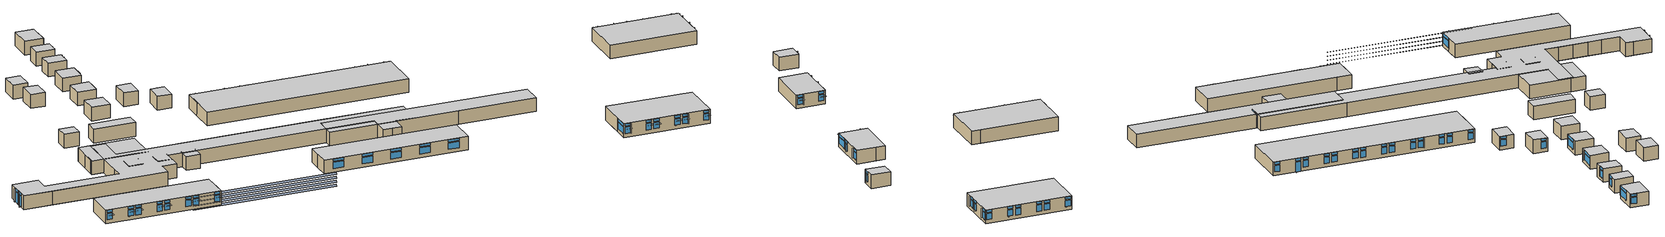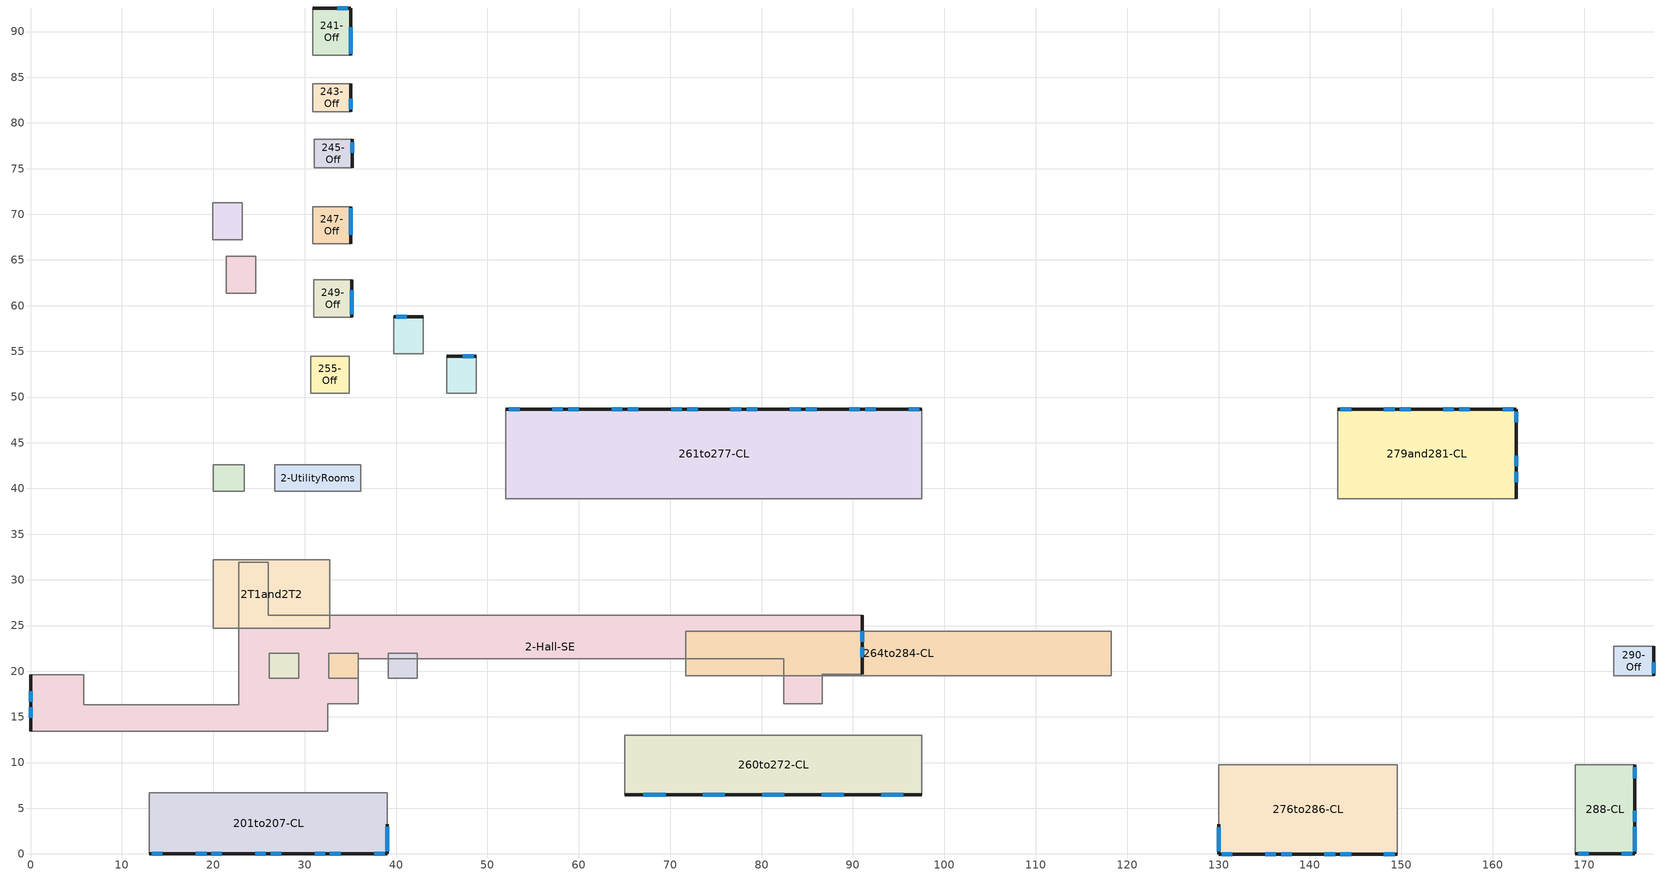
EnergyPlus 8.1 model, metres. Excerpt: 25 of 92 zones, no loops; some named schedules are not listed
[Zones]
260to272-CL
 floor adiabatic (Floor Cons): 97.54,13 97.54,6.5 65.02,6.5 65.02,13 z6.1
 wall outside (Curtain Wall Cons): 65.02,6.5 97.54,6.5 z6.1:9.22; 67.07,6.5 69.48,6.5 / 73.57,6.5 75.98,6.5 / 80.07,6.5 82.49,6.5 / 86.58,6.5 88.99,6.5 / 93.08,6.5 95.49,6.5 z8.38:8.61
 wall to 276to286-CL (Int Wall GA): 97.54,6.5 97.54,13 z6.1:9.22
 wall to 264to284-CL (Int Wall GA): 97.54,13 68.35,13 z6.1:9.22
 wall to 201to207-CL (Int Wall GA): 65.02,9.96 65.02,6.5 z6.1:9.22
 wall to 2-Hall-SE (Int Wall FA): 68.35,13 65.02,13 65.02,9.96 z6.1:9.22
 window (Low-E Tint 2637): 67.07,6.5 69.48,6.5 / 73.57,6.5 75.98,6.5 / 80.07,6.5 82.49,6.5 / 86.58,6.5 88.99,6.5 / 93.08,6.5 95.49,6.5 z8.61:9.14; 67.07,6.5 69.48,6.5 / 73.57,6.5 75.98,6.5 / 80.07,6.5 82.49,6.5 / 86.58,6.5 88.99,6.5 / 93.08,6.5 95.49,6.5 z6.96:8.38
 ceiling adiabatic (Ceiling Cons): 97.54,13 65.02,13 65.02,6.5 97.54,6.5 z9.22
264to284-CL
 floor adiabatic (Floor Cons): 71.68,24.38 118.29,24.38 118.29,19.51 71.68,19.51 z6.1
 wall to 2-Hall-SE (Int Wall FA): 118.29,24.38 71.68,24.38 71.68,19.51 z6.1:9.22
 wall to 276to286-CL (Int Wall GA): 100.86,19.51 118.29,19.51 z6.1:9.22
 wall adiabatic (Int Wall FA): 118.29,19.51 118.29,24.38 z6.1:9.22
 ceiling adiabatic (Ceiling Cons): 118.29,24.38 71.68,24.38 71.68,19.51 118.29,19.51 z9.22
201to207-CL
 floor adiabatic (Floor Cons): 39.01,0 13,0 13,6.71 39.01,6.71 z6.1
 wall outside (Tilt-Up Cons): 13,0 39.01,0 z6.1:9.22
 wall outside (Curtain Wall Cons): 39.01,0 39.01,3.25 z6.1:9.22
 wall to 209-CL (Int Wall GA): 13,6.71 13,0 z6.1:9.22
 wall to 2-Hall-SE (Int Wall FA): 39.01,6.71 13,6.71 z6.1:9.22
 window (Low-E Tint 2637): 13.26,0 14.43,0 / 18.08,0 19.25,0 / 19.76,0 20.93,0 / 24.59,0 25.76,0 / 26.26,0 27.43,0 / 31.09,0 32.26,0 / 32.77,0 33.93,0 / 37.59,0 38.76,0 / 39.01,0.29 39.01,2.96 z8.61:9.14; 13.26,0 14.43,0 / 18.08,0 19.25,0 / 19.76,0 20.93,0 / 24.59,0 25.76,0 / 26.26,0 27.43,0 / 31.09,0 32.26,0 / 32.77,0 33.93,0 / 37.59,0 38.76,0 / 39.01,0.29 39.01,2.96 z6.96:8.38
 ceiling adiabatic (Ceiling Cons): 13,0 39.01,0 39.01,6.71 13,6.71 z9.22
276to286-CL
 floor adiabatic (Floor Cons): 149.56,9.75 149.56,-0.01 130.05,-0.01 130.05,9.75 z6.1
 wall outside (Curtain Wall Cons): 130.05,3.25 130.05,-0.01 z6.1:9.22
 wall outside (Tilt-Up Cons): 130.05,-0.01 149.56,-0.01 z6.1:9.22
 wall to 288-CL (Int Wall GA): 149.56,-0.01 149.56,9.75 z6.1:9.22
 wall to 2-Hall-SE (Int Wall FA): 149.56,9.75 147.47,9.75 z6.1:9.22
 window (Low-E Tint 2637): 130.05,2.95 130.05,0.28 / 130.34,-0.01 131.51,-0.01 / 135.09,-0.01 136.26,-0.01 / 136.84,-0.01 138.01,-0.01 / 141.59,-0.01 142.76,-0.01 / 143.34,-0.01 144.51,-0.01 / 148.09,-0.01 149.26,-0.01 z8.61:9.14; 130.05,2.95 130.05,0.28 / 130.34,-0.01 131.51,-0.01 / 135.09,-0.01 136.26,-0.01 / 136.84,-0.01 138.01,-0.01 / 141.59,-0.01 142.76,-0.01 / 143.34,-0.01 144.51,-0.01 / 148.09,-0.01 149.26,-0.01 z6.96:8.38
 ceiling adiabatic (Ceiling Cons): 149.56,-0.01 149.56,9.75 130.05,9.75 130.05,-0.01 z9.22
288-CL
 floor adiabatic (Floor Cons): 175.56,9.75 175.56,0 169.06,0 169.06,9.75 z6.1
 wall outside (Tilt-Up Cons): 169.06,0 175.56,0 175.56,9.75 z6.1:9.22
 wall to 2-Hall-SE (Int Wall FA): 171.15,9.75 169.06,9.75 z6.1:9.22
 wall to 290-Off (Int Wall GA): 175.56,9.75 171.15,9.75 z6.1:9.22
 window (Low-E Tint 2637): 169.35,0 170.52,0 / 174.1,0 175.27,0 / 175.56,0.29 175.56,2.96 / 175.56,3.54 175.56,4.71 / 175.56,8.29 175.56,9.46 z8.61:9.14; 169.35,0 170.52,0 / 174.1,0 175.27,0 / 175.56,0.29 175.56,2.96 / 175.56,3.54 175.56,4.71 / 175.56,8.29 175.56,9.46 z6.96:8.38
 ceiling adiabatic (Ceiling Cons): 175.56,0 175.56,9.75 169.06,9.75 169.06,0 z9.22
290-Off
 floor adiabatic (Floor Cons): 177.65,22.71 177.65,19.51 173.23,19.51 173.23,22.71 z6.1
 wall outside (Tilt-Up Cons): 177.65,19.51 177.65,22.71 z6.1:9.22
 wall to 2-Hall-SE (Int Wall FA): 177.65,22.71 173.23,22.71 173.23,19.51 z6.1:9.22
 window (Low-E Tint 2637): 177.65,19.8 177.65,20.97 z8.61:9.14; 177.65,19.8 177.65,20.97 z6.96:8.38
 ceiling adiabatic (Floor Cons): 177.65,19.51 177.65,22.71 173.23,22.71 173.23,19.51 z9.22
2-Hall-SE
 floor adiabatic (Floor Cons): 5.84,16.31 22.76,16.31 22.76,31.9 26.01,31.9 26.01,26.14 91.03,26.14 91.03,19.66 86.61,19.66 86.61,16.46 82.45,16.46 82.45,21.34 35.84,21.34 35.84,16.46 32.51,16.46 32.51,13.41 0,13.41 0,19.63 5.84,19.63 z6.1
 wall outside (Tilt-Up Cons): 0,19.63 0,13.41 / 91.03,19.66 91.03,26.14 z6.1:9.22
 wall to 279and281-CL (Int Wall FA): 91.03,26.14 71.53,26.14 z6.1:9.22
 wall to 2-Hall-NW (Int Wall FA): 22.76,31.9 22.76,29.46 / 5.84,19.63 4.17,19.63 z6.1:9.22
 wall to 204-Off (Int Wall FA): 16.31,16.31 13.06,16.31 z6.1:9.22
 wall to 259-Off (Int Wall FA): 26.01,31.9 22.76,31.9 z6.1:9.22
 wall to 261to277-CL (Int Wall FA): 71.53,26.14 26.01,26.14 26.01,31.9 z6.1:9.22
 wall to 208-Off (Int Wall FA): 10.01,16.31 5.84,16.31 5.84,19.63 z6.1:9.22
 wall to 213-Off (Int Wall FA): 4.17,19.63 0,19.63 z6.1:9.22
 wall to 2-UtilityRooms (Int Wall FA): 22.76,29.46 22.76,26.54 z6.1:9.22
 wall to 206-Off (Int Wall FA): 13.06,16.31 10.01,16.31 z6.1:9.22
 wall to 202-Off (Int Wall FA): 19.56,16.31 16.31,16.31 z6.1:9.22
 wall to 200-Off (Int Wall FA): 22.76,19.05 22.76,16.31 19.56,16.31 z6.1:9.22
 wall to 209-CL (Int Wall FA): 0,13.41 6.5,13.41 z6.1:9.22
 wall to 2T1and2T2 (Int Wall FA): 22.76,26.54 22.76,19.05 z6.1:9.22
 window (Ext Firelight Insulated 1inch): 91.03,21.5 91.03,22.64 / 91.03,23.23 91.03,24.37 / 0,16.05 0,14.91 / 0,17.78 0,16.64 z8.61:9.14; 91.03,21.5 91.03,22.64 / 91.03,23.23 91.03,24.37 / 0,17.78 0,16.64 / 0,16.05 0,14.91 z6.12:8.38
 ceiling adiabatic (Ceiling Cons): 26.01,31.9 22.76,31.9 22.76,16.31 5.84,16.31 5.84,19.63 0,19.63 0,13.41 32.51,13.41 32.51,16.46 35.84,16.46 35.84,21.34 82.45,21.34 82.45,16.46 86.61,16.46 86.61,19.66 91.03,19.66 91.03,26.14 26.01,26.14 z9.22
261to277-CL
 floor adiabatic (Floor Cons): 52.02,48.69 97.54,48.69 97.54,38.86 52.02,38.86 z6.1
 wall outside (Tilt-Up Cons): 97.54,48.69 52.02,48.69 z6.1:9.22
 wall to 259-Off (Int Wall GA): 52.02,48.69 52.02,44.63 z6.1:9.22
 wall to 279and281-CL (Int Wall GA): 97.54,38.86 97.54,48.69 z6.1:9.22
 window (Ext Firelight Insulated 1inch): 97.24,48.69 96.08,48.69 / 92.49,48.69 91.35,48.69 / 90.74,48.69 89.57,48.69 z8.61:9.14; 97.24,48.69 96.08,48.69 / 90.74,48.69 89.57,48.69 z6.96:8.38; 92.49,48.69 91.35,48.69 z6.12:8.38
 window (Low-E Tint 2637): 86.02,48.69 84.85,48.69 / 84.26,48.69 83.1,48.69 / 79.51,48.69 78.35,48.69 / 77.76,48.69 76.59,48.69 / 73.01,48.69 71.84,48.69 / 66.51,48.69 65.34,48.69 / 64.76,48.69 63.59,48.69 / 60.01,48.69 58.84,48.69 / 58.25,48.69 57.09,48.69 / 53.51,48.69 52.34,48.69 / 71.26,48.69 70.09,48.69 z8.61:9.14; 86.02,48.69 84.85,48.69 / 84.26,48.69 83.1,48.69 / 79.51,48.69 78.35,48.69 / 77.76,48.69 76.59,48.69 / 73.01,48.69 71.84,48.69 / 66.51,48.69 65.34,48.69 / 64.76,48.69 63.59,48.69 / 60.01,48.69 58.84,48.69 / 58.25,48.69 57.09,48.69 / 53.51,48.69 52.34,48.69 / 71.26,48.69 70.09,48.69 z6.96:8.38
 ceiling adiabatic (Ceiling Cons): 52.02,48.69 52.02,38.86 97.54,38.86 97.54,48.69 z9.22
279and281-CL
 floor adiabatic (Floor Cons): 143.05,48.69 162.56,48.69 162.56,38.86 143.05,38.86 z6.1
 wall outside (Tilt-Up Cons): 162.56,38.86 162.56,48.69 143.05,48.69 z6.1:9.22
 window (Low-E Tint 2637): 162.56,47.23 162.56,48.4 / 149.26,48.69 148.09,48.69 / 151.02,48.69 149.85,48.69 / 155.77,48.69 154.6,48.69 / 157.52,48.69 156.35,48.69 / 162.27,48.69 161.1,48.69 z8.61:9.14; 162.56,47.23 162.56,48.4 / 149.26,48.69 148.09,48.69 / 151.02,48.69 149.85,48.69 / 155.77,48.69 154.6,48.69 / 157.52,48.69 156.35,48.69 / 162.27,48.69 161.1,48.69 z6.96:8.38
 window (Ext Firelight Insulated 1inch): 162.56,42.41 162.56,43.57 / 162.56,40.65 162.56,41.82 / 144.51,48.69 143.34,48.69 z8.61:9.14; 162.56,42.41 162.56,43.57 / 162.56,40.65 162.56,41.82 / 144.51,48.69 143.34,48.69 z6.96:8.38
 ceiling adiabatic (Ceiling Cons): 162.56,48.69 143.05,48.69 143.05,38.86 162.56,38.86 z9.22
259-Off
 floor adiabatic (Floor Cons): 48.77,54.46 48.77,50.39 45.52,50.39 45.52,54.46 z6.1
 wall outside (Tilt-Up Cons): 48.77,54.46 45.52,54.46 z6.1:9.22
 wall to 257-Off (Int Wall GA): 45.52,54.46 45.52,50.39 z6.1:9.22
 window (Low-E Tint 2637): 48.48,54.46 47.31,54.46 z8.61:9.14; 48.48,54.46 47.31,54.46 z6.96:8.38
 ceiling adiabatic (Ceiling Cons): 48.77,50.39 48.77,54.46 45.52,54.46 45.52,50.39 z9.22
204-Off
 floor adiabatic (Floor Cons): 26.11,21.95 29.36,21.95 29.36,19.2 26.11,19.2 z6.1
 wall adiabatic (Int Wall GA): 29.36,21.95 26.11,21.95 z6.1:9.22
 wall to 206-Off (Int Wall FA): 26.11,21.95 26.11,19.2 z6.1:9.22
 wall to 202-Off (Int Wall FA): 29.36,19.2 29.36,21.95 z6.1:9.22
 ceiling adiabatic (Ceiling Cons): 29.36,21.95 26.11,21.95 26.11,19.2 29.36,19.2 z9.22
202-Off
 floor adiabatic (Floor Cons): 32.61,21.95 35.86,21.95 35.86,19.2 32.61,19.2 z6.1
 wall adiabatic (Int Wall GA): 35.86,21.95 32.61,21.95 z6.1:9.22
 wall to 200-Off (Int Wall FA): 35.86,19.2 35.86,21.95 z6.1:9.22
 ceiling adiabatic (Ceiling Cons): 35.86,21.95 32.61,21.95 32.61,19.2 35.86,19.2 z9.22
200-Off
 floor adiabatic (Floor Cons): 39.12,21.95 42.32,21.95 42.32,19.2 39.12,19.2 z6.1
 wall adiabatic (Int Wall GA): 42.32,21.95 39.12,21.95 z6.1:9.22
 ceiling adiabatic (Ceiling Cons): 42.32,21.95 39.12,21.95 39.12,19.2 42.32,19.2 z9.22
2T1and2T2
 floor adiabatic (Floor Cons): 32.77,24.69 20.02,24.69 20.02,32.18 32.77,32.18 z6.1
 wall to 220-Copy (Int Wall GA): 23.37,32.18 20.02,32.18 z6.1:9.22
 wall to 216-Off (Int Wall GA): 20.02,31.85 20.02,28.6 z6.1:9.22
 wall to 206-Off (Int Wall GA): 20.02,24.69 23.06,24.69 z6.1:9.22
 wall to 2T1and2T2 (Int Wall GA): 20.02,25.27 20.02,24.69 / 20.02,32.18 20.02,31.85 z6.1:9.22
 wall to 214-Off (Int Wall GA): 20.02,28.6 20.02,25.27 z6.1:9.22
 wall to 2-UtilityRooms (Int Wall GA): 32.77,32.18 23.37,32.18 z6.1:9.22
 ceiling adiabatic (Ceiling Cons): 20.02,24.69 32.77,24.69 32.77,32.18 20.02,32.18 z9.22
220-Copy
 floor adiabatic (Floor Cons): 20.02,42.6 23.37,42.6 23.37,39.67 20.02,39.67 z6.1
 wall to 2-Hall-NW (Int Wall FA): 23.37,42.6 20.02,42.6 z6.1:9.22
 wall to 218-Off (Int Wall GA): 20.02,42.6 20.02,39.67 z6.1:9.22
 wall to 2-UtilityRooms (Int Wall GA): 23.37,39.67 23.37,42.6 z6.1:9.22
 ceiling adiabatic (Ceiling Cons): 23.37,42.6 20.02,42.6 20.02,39.67 23.37,39.67 z9.22
2-UtilityRooms
 floor adiabatic (Floor Cons): 26.72,42.6 36.12,42.6 36.12,39.67 26.72,39.67 z6.1
 wall to 2-Hall-NW (Int Wall FA): 36.12,42.6 26.72,42.6 z6.1:9.22
 ceiling adiabatic (Ceiling Cons): 36.12,42.6 26.72,42.6 26.72,39.67 36.12,39.67 z9.22
250-Off
 floor adiabatic (Floor Cons): 21.4,65.41 24.65,65.41 24.65,61.35 21.4,61.35 z6.1
 wall to 254-Off (Int Wall FA): 21.4,61.35 24.65,61.35 z6.1:9.22
 wall to 2-Hall-NW (Int Wall FA): 24.65,61.35 24.65,65.41 z6.1:9.22
 wall to 248-ConfSupport (Int Wall FA): 24.65,65.41 21.4,65.41 z6.1:9.22
 wall to 226-Off (Int Wall FA): 21.4,65.41 21.4,61.35 z6.1:9.22
 ceiling adiabatic (Ceiling Cons): 24.65,65.41 21.4,65.41 21.4,61.35 24.65,61.35 z9.22
248-ConfSupport
 floor adiabatic (Floor Cons): 19.93,71.28 23.18,71.28 23.18,67.21 19.93,67.21 z6.1
 wall to 2-Hall-NW (Int Wall FA): 23.18,67.21 23.18,71.28 z6.1:9.22
 wall to 230-Mail (Int Wall FA): 19.93,71.28 19.93,67.21 z6.1:9.22
 wall to 242-ConfRoom (Int Wall FA): 23.18,71.28 19.93,71.28 z6.1:9.22
 ceiling adiabatic (Ceiling Cons): 23.18,71.28 19.93,71.28 19.93,67.21 23.18,67.21 z9.22
255-Off
 floor adiabatic (Floor Cons): 30.68,54.46 34.85,54.46 34.85,50.39 30.68,50.39 z6.1
 wall to 2-Hall-NW (Int Wall FA): 30.68,54.46 30.68,50.39 34.85,50.39 z6.1:9.22
 wall to 257-Off (Int Wall FA): 34.85,50.39 34.85,54.46 z6.1:9.22
 wall to 249-Off (Int Wall FA): 34.85,54.46 30.68,54.46 z6.1:9.22
 ceiling adiabatic (Ceiling Cons): 34.85,54.46 30.68,54.46 30.68,50.39 34.85,50.39 z9.22
257-Off
 floor adiabatic (Floor Cons): 42.97,58.8 42.97,54.73 39.72,54.73 39.72,58.8 z6.1
 wall outside (Tilt-Up Cons): 42.97,58.8 39.72,58.8 z6.1:9.22
 wall to 2-Hall-NW (Int Wall FA): 39.72,54.73 42.97,54.73 z6.1:9.22
 window (Low-E Tint 2637): 41.18,58.8 40.01,58.8 z8.61:9.14; 41.18,58.8 40.01,58.8 z6.96:8.38
 ceiling adiabatic (Ceiling Cons): 42.97,54.73 42.97,58.8 39.72,58.8 39.72,54.73 z9.22
249-Off
 floor adiabatic (Floor Cons): 30.98,62.81 35.14,62.81 35.14,58.75 30.98,58.75 z6.1
 wall outside (Curtain Wall Cons): 35.14,58.75 35.14,62.81 z6.1:9.22
 wall to 247-Off (Int Wall FA): 35.14,62.81 30.98,62.81 z6.1:9.22
 wall to 2-Hall-NW (Int Wall FA): 30.98,62.81 30.98,58.75 z6.1:9.22
 window (Low-E Tint 2637): 35.14,59.04 35.14,61.71 z8.61:9.14; 35.14,59.04 35.14,61.71 z6.96:8.38
 ceiling adiabatic (Ceiling Cons): 35.14,62.81 30.98,62.81 30.98,58.75 35.14,58.75 z9.22
247-Off
 floor adiabatic (Floor Cons): 30.88,70.83 35.05,70.83 35.05,66.76 30.88,66.76 z6.1
 wall outside (Curtain Wall Cons): 35.05,66.76 35.05,70.83 z6.1:9.22
 wall to 2-Hall-NW (Int Wall FA): 30.88,70.83 30.88,66.76 z6.1:9.22
 wall to 245-Off (Int Wall FA): 35.05,70.83 30.88,70.83 z6.1:9.22
 window (Low-E Tint 2637): 35.05,67.75 35.05,70.67 z8.61:9.14; 35.05,67.75 35.05,70.67 z6.96:8.38
 ceiling adiabatic (Ceiling Cons): 35.05,70.83 30.88,70.83 30.88,66.76 35.05,66.76 z9.22
245-Off
 floor adiabatic (Floor Cons): 31.04,78.19 35.2,78.19 35.2,75.09 31.04,75.09 z6.1
 wall outside (Curtain Wall Cons): 35.2,75.09 35.2,78.19 z6.1:9.22
 wall to 243-Off (Int Wall FA): 35.2,78.19 31.04,78.19 z6.1:9.22
 wall to 2-Hall-NW (Int Wall FA): 31.04,78.19 31.04,75.09 z6.1:9.22
 window (Low-E Tint 2637): 35.2,76.73 35.2,77.9 z8.61:9.14; 35.2,76.73 35.2,77.9 z6.96:8.38
 ceiling adiabatic (Ceiling Cons): 35.2,78.19 31.04,78.19 31.04,75.09 35.2,75.09 z9.22
243-Off
 floor adiabatic (Floor Cons): 30.89,84.29 35.06,84.29 35.06,81.2 30.89,81.2 z6.1
 wall outside (Curtain Wall Cons): 35.06,81.2 35.06,84.29 z6.1:9.22
 wall to 241-Off (Int Wall FA): 35.06,84.29 30.89,84.29 z6.1:9.22
 wall to 2-Hall-NW (Int Wall FA): 30.89,84.29 30.89,81.2 z6.1:9.22
 window (Low-E Tint 2637): 35.06,81.49 35.06,82.66 z8.61:9.14; 35.06,81.49 35.06,82.66 z6.96:8.38
 ceiling adiabatic (Ceiling Cons): 35.06,84.29 30.89,84.29 30.89,81.2 35.06,81.2 z9.22
241-Off
 floor adiabatic (Floor Cons): 30.86,92.58 35.03,92.58 35.03,87.39 30.86,87.39 z6.1
 wall outside (Curtain Wall Cons): 35.03,87.39 35.03,92.58 30.86,92.58 z6.1:9.22
 wall to 239-Off-Rec (Int Wall FA): 30.86,92.58 30.86,87.39 z6.1:9.22
 window (Low-E Tint 2637): 34.74,92.58 33.57,92.58 / 35.03,87.55 35.03,90.47 z8.61:9.14; 34.74,92.58 33.57,92.58 / 35.03,87.55 35.03,90.47 z6.96:8.38
 ceiling adiabatic (Ceiling Cons): 35.03,92.58 30.86,92.58 30.86,87.39 35.03,87.39 z9.22
shading: 92.49,48.69 92.49,49.07 / 0,14.91 -0.38,14.91 / -0.38,17.78 0,17.78 / 91.41,21.5 91.03,21.5 / 91.03,24.37 91.41,24.37 / 91.35,48.84 91.35,48.69 / -0.15,16.05 0,16.05 / -0.15,16.64 0,16.64 / 91.19,22.64 91.03,22.64 / 91.03,23.23 91.19,23.23 z6.12:9.14; 175.56,4.71 175.95,4.71 / 175.95,8.29 175.56,8.29 / 144.51,48.69 144.51,49.07 / 148.09,49.07 148.09,48.69 / 151.02,48.69 151.02,49.07 / 154.6,49.07 154.6,48.69 / 157.52,48.69 157.52,49.07 / 161.1,49.07 161.1,48.69 / 96.08,49.07 96.08,48.69 / 89.57,49.07 89.57,48.69 / 63.59,49.07 63.59,48.69 / 60.01,48.69 60.01,49.07 / 57.09,49.07 57.09,48.69 / 53.51,48.69 53.51,49.07 / 47.31,54.84 47.31,54.46 / 178.03,20.97 177.65,20.97 / 162.94,47.23 162.56,47.23 / 162.56,43.57 162.94,43.57 / 162.94,40.65 162.56,40.65 / 71.26,48.69 71.26,48.84 / 70.09,48.69 70.09,48.84 / 177.65,19.8 177.8,19.8 / 162.56,48.4 162.71,48.4 / 162.56,42.41 162.71,42.41 / 162.56,41.82 162.71,41.82 / 39.01,0.29 39.17,0.29 / 35.05,70.67 35.2,70.67 / 35.2,67.75 35.05,67.75 / 35.14,59.04 35.3,59.04 / 35.3,61.71 35.14,61.71 / 143.34,48.84 143.34,48.69 / 149.26,48.69 149.26,48.84 / 149.85,48.84 149.85,48.69 / 156.35,48.84 156.35,48.69 / 155.77,48.69 155.77,48.84 / 162.27,48.69 162.27,48.84 / 97.24,48.69 97.24,48.84 / 90.74,48.69 90.74,48.84 / 84.85,48.84 84.85,48.69 / 84.26,48.69 84.26,48.84 / 83.1,48.84 83.1,48.69 / 79.51,48.69 79.51,48.84 / 78.35,48.84 78.35,48.69 / 77.76,48.69 77.76,48.84 / 76.59,48.84 76.59,48.69 / 73.01,48.69 73.01,48.84 / 71.84,48.84 71.84,48.69 / 66.51,48.69 66.51,48.84 / 65.34,48.84 65.34,48.69 / 64.76,48.69 64.76,48.84 / 58.84,48.84 58.84,48.69 / 58.25,48.69 58.25,48.84 / 52.34,48.84 52.34,48.69 / 48.48,54.46 48.48,54.61 / 34.74,92.58 34.74,92.73 / 33.57,92.73 33.57,92.58 / 41.18,58.8 41.18,58.95 / 40.01,58.95 40.01,58.8 / 86.02,48.69 86.02,48.84 / 67.07,6.5 67.07,6.35 / 69.48,6.35 69.48,6.5 / 73.57,6.5 73.57,6.35 / 75.98,6.35 75.98,6.5 / 80.07,6.5 80.07,6.35 / 82.49,6.35 82.49,6.5 / 86.58,6.5 86.58,6.35 / 88.99,6.35 88.99,6.5 / 95.49,6.35 95.49,6.5 / 93.08,6.5 93.08,6.35 / 35.18,87.55 35.03,87.55 / 35.03,90.47 35.18,90.47 / 35.21,81.49 35.06,81.49 / 35.06,82.66 35.21,82.66 / 35.36,76.73 35.2,76.73 / 35.2,77.9 35.36,77.9 / 129.9,0.28 130.05,0.28 / 175.72,0.29 175.56,0.29 / 175.56,2.96 175.72,2.96 / 175.56,3.54 175.72,3.54 / 175.56,9.46 175.72,9.46 z6.96:9.14; 18.08,0 18.08,-0.38 / 14.43,-0.38 14.43,0 / 20.93,-0.38 20.93,0 / 24.59,-0.38 24.59,0 / 27.43,-0.38 27.43,0 / 31.09,-0.38 31.09,0 / 33.93,0 33.93,-0.38 / 37.59,-0.38 37.59,0 / 131.51,-0.01 131.51,-0.39 / 135.09,-0.39 135.09,-0.01 / 138.01,-0.39 138.01,-0.01 / 141.59,-0.39 141.59,-0.01 / 144.51,-0.01 144.51,-0.39 / 148.09,-0.39 148.09,-0.01 / 170.52,-0.38 170.52,0 / 174.1,-0.38 174.1,0 z6.96:8.38; 18.08,0 18.08,-0.38 / 14.43,-0.38 14.43,0 / 20.93,-0.38 20.93,0 / 24.59,-0.38 24.59,0 / 27.43,-0.38 27.43,0 / 31.09,-0.38 31.09,0 / 33.93,0 33.93,-0.38 / 37.59,-0.38 37.59,0 / 131.51,-0.01 131.51,-0.39 / 135.09,-0.39 135.09,-0.01 / 138.01,-0.39 138.01,-0.01 / 141.59,-0.39 141.59,-0.01 / 144.51,-0.01 144.51,-0.39 / 148.09,-0.39 148.09,-0.01 / 170.52,-0.38 170.52,0 / 174.1,-0.38 174.1,0 z8.38:9.14; 32.51,0,9.07 32.51,-0.41,8.84 65.02,-0.41,8.84 65.02,0,9.07; 32.51,0,7.24 32.51,-0.41,7.01 65.02,-0.41,7.01 65.02,0,7.24; 32.51,0,6.32 32.51,-0.41,6.1 65.02,-0.41,6.1 65.02,0,6.32; 32.51,0,8.15 32.51,-0.41,7.92 65.02,-0.41,7.92 65.02,0,8.15; 136.26,-0.01 135.09,-0.01 135.09,-1.12 136.26,-1.12 z8.38; 144.51,-0.01 143.34,-0.01 143.34,-1.12 144.51,-1.12 z8.38; 149.26,-0.01 148.09,-0.01 148.09,-1.12 149.26,-1.12 z8.38; 27.43,0 26.26,0 26.26,-1.12 27.43,-1.12 z8.38; 32.26,0 31.09,0 31.09,-1.12 32.26,-1.12 z8.38; 38.76,0 37.59,0 37.59,-1.12 38.76,-1.12 z8.38; 19.25,-1.12 19.25,0 18.08,0 18.08,-1.12 z8.38; 14.43,-1.12 14.43,0 13.26,0 13.26,-1.12 z8.38; 20.93,0 19.76,0 19.76,-1.12 20.93,-1.12 z8.38; 25.76,0 24.59,0 24.59,-1.12 25.76,-1.12 z8.38; 33.93,0 32.77,0 32.77,-1.12 33.93,-1.12 z8.38; 131.51,-0.01 130.34,-0.01 130.34,-1.12 131.51,-1.12 z8.38; 138.01,-0.01 136.84,-0.01 136.84,-1.12 138.01,-1.12 z8.38; 142.76,-0.01 141.59,-0.01 141.59,-1.12 142.76,-1.12 z8.38; 170.52,0 169.35,0 169.35,-1.12 170.52,-1.12 z8.38; 175.27,0 174.1,0 174.1,-1.12 175.27,-1.12 z8.38; 35.18,90.47 35.18,87.55 35.03,87.55 35.03,90.47 z9.14; 35.2,67.75 35.05,67.75 35.05,70.67 35.2,70.67 z9.14; 129.9,0.28 130.05,0.28 130.05,2.95 129.9,2.95 z9.14; 175.72,2.96 175.72,0.29 175.56,0.29 175.56,2.96 z9.14; 39.17,2.96 39.01,2.96 39.01,0.29 39.17,0.29 z9.14; 35.14,61.71 35.14,59.04 35.3,59.04 35.3,61.71 z9.14; 82.49,6.5 80.07,6.5 80.07,6.35 82.49,6.35 z9.14; 86.58,6.5 86.58,6.35 88.99,6.35 88.99,6.5 z9.14; 69.48,6.5 67.07,6.5 67.07,6.35 69.48,6.35 z9.14; 73.57,6.5 73.57,6.35 75.98,6.35 75.98,6.5 z9.14; 95.49,6.5 93.08,6.5 93.08,6.35 95.49,6.35 z9.14
[Building]
Classroom and Office Building: North Axis {deg}=315; Terrain=Country; Loads Convergence Tolerance Value=0.04; Temperature Convergence Tolerance Value {deltaC}=0.4; Solar Distribution=FullExterior; Maximum Number of Warmup Days=25; Minimum Number of Warmup Days=6
[Site:Location]
Climate Zone 12 CA USA WYEC2-C-00012 WMO#=724830: Latitude {deg}=37.3; Longitude {deg}=120.57; Time Zone {hr}=-8; Elevation {m}=61
[Site:GroundTemperature:BuildingSurface]
20.11, 20.13, 20.14, 20.18, 20.2, 20.22, 20.23, 20.26, 20.27, 20.24, 20.26, 20.25
[SizingPeriod:DesignDay] Day of Month=21; Dry-Bulb Temperature Range Modifier Type=DefaultMultipliers; Humidity Condition Type=Wetbulb; Barometric Pressure {Pa}=101265; Rain Indicator=No; Snow Indicator=No; Daylight Saving Time Indicator=No; Solar Model Indicator=ASHRAEClearSky
Name | Month | Day Type | Maximum Dry-Bulb Temperature {C} | Daily Dry-Bulb Temperature Range {deltaC} | Wetbulb or DewPoint at Maximum Dry-Bulb {C} | Wind Speed {m/s} | Wind Direction {deg} | Sky Clearness
12_CA_USA Annual Heating 99.6% Design Conditions DB | 12 | WinterDesignDay | -.5 | 0 | -.5 | 1.1 | 320 | 0
12_CA_USA Annual Cooling 1% Design Conditions DB/MWB | 7 | SummerDesignDay | 36 | 18.1 | 20.4 | 3.5 | 200 | 1
[Material] Thermal Absorptance=0.9; Solar Absorptance=0.7; Visible Absorptance=0.7
Name | Roughness | Thickness {m} | Conductivity {W/m-K} | Density {kg/m3} | Specific Heat {J/kg-K}
Sound Attenuation Blanket | VeryRough | 0.089 | 0.03 | 24.8 | 1000
GypBd 5/8in GP02 | Smooth | 0.0159 | 0.16 | 800.92 | 838.46
AcousTile 1/2in (AC02) | MediumSmooth | 0.0127 | 0.0571 | 288.33 | 1341.54
Steel Siding HF-A3 | Smooth | 0.0015 | 89.98 | 7688.86 | 419.23
GypBd 1/2in GP01 | Smooth | 0.0127 | 0.32 | 800.92 | 838.46
Conc HW 12in HF-C11 | Smooth | 0.3048 | 3.46 | 2242.58 | 838.462
Conc HW 10in | Smooth | 0.253 | 1.73 | 2242.58 | 838.462
Std Wood 1inch | MediumSmooth | 0.01 | 0.12 | 540 | 1210
Paper | MediumSmooth | 0.04 | 0.05 | 700 | 1400
[Material:AirGap]
AL21: Thermal Resistance {m2-K/W}=0.157
[WindowMaterial:Gas]
AIR 13MM: Gas Type=Air; Thickness {m}=0.0127
[WindowMaterial:Glazing] Optical Data Type=SpectralAverage; Infrared Transmittance at Normal Incidence=0; Front Side Infrared Hemispherical Emissivity=0.84; Conductivity {W/m-K}=0.9
Name | Thickness {m} | Solar Transmittance at Normal Incidence | Front Side Solar Reflectance at Normal Incidence | Back Side Solar Reflectance at Normal Incidence | Visible Transmittance at Normal Incidence | Front Side Visible Reflectance at Normal Incidence | Back Side Visible Reflectance at Normal Incidence | Back Side Infrared Hemispherical Emissivity
CLEAR 6MM | 0.006 | 0.775 | 0.071 | 0.071 | 0.881 | 0.08 | 0.08 | 0.84
LoE TINT 6MM | 0.006 | 0.36 | 0.093 | 0.2 | 0.5 | 0.035 | 0.054 | 0.1
CLEAR 1inch | 0.025 | 0.775 | 0.071 | 0.071 | 0.881 | 0.08 | 0.08 | 0.84
[WindowMaterial:Blind]
BLIND WITH HIGH REFLECTIVITY SLATS: Slat Orientation=Horizontal; Slat Width {m}=0.051; Slat Separation {m}=0.0037; Slat Thickness {m}=0.001; Slat Angle {deg}=45; Slat Conductivity {W/m-K}=0.9; Slat Beam Solar Transmittance=0; Front Side Slat Beam Solar Reflectance=0.8; Back Side Slat Beam Solar Reflectance=0.8; Slat Diffuse Solar Transmittance=0; Front Side Slat Diffuse Solar Reflectance=0.8; Back Side Slat Diffuse Solar Reflectance=0.8; Slat Beam Visible Transmittance=0; Front Side Slat Beam Visible Reflectance=0.8; Back Side Slat Beam Visible Reflectance=0.8; Slat Diffuse Visible Transmittance=0; Front Side Slat Diffuse Visible Reflectance=0.8; Back Side Slat Diffuse Visible Reflectance=0.8; Slat Infrared Hemispherical Transmittance=0; Front Side Slat Infrared Hemispherical Emissivity=0.9; Back Side Slat Infrared Hemispherical Emissivity=0.9; Blind to Glass Distance {m}=0.05; Blind Top Opening Multiplier=0.5; Blind Bottom Opening Multiplier=0.5; Blind Left Side Opening Multiplier=0.5; Blind Right Side Opening Multiplier=0.5; Minimum Slat Angle {deg}=0; Maximum Slat Angle {deg}=180
[Construction]
Int Wall J: GypBd 5/8in GP02, AL21, GypBd 5/8in GP02
Int Wall FA: GypBd 5/8in GP02, Sound Attenuation Blanket, GypBd 5/8in GP02, GypBd 5/8in GP02
Int Wall GA: GypBd 5/8in GP02, GypBd 5/8in GP02, Sound Attenuation Blanket, GypBd 5/8in GP02, GypBd 5/8in GP02
Curtain Wall Cons: Steel Siding HF-A3, GypBd 1/2in GP01, Sound Attenuation Blanket, GypBd 1/2in GP01
Tilt-Up Cons: Conc HW 12in HF-C11, Sound Attenuation Blanket, GypBd 1/2in GP01
Ext Firelight Insulated 1inch: CLEAR 1inch
Ext Firelight Insulated 1inch with blind: CLEAR 1inch, BLIND WITH HIGH REFLECTIVITY SLATS
Floor Cons: Conc HW 10in
Ceiling Cons: AcousTile 1/2in (AC02)
Low-E Tint 2637: LoE TINT 6MM, AIR 13MM, CLEAR 6MM
Low-E Tint 2637 with blind: LoE TINT 6MM, AIR 13MM, CLEAR 6MM, BLIND WITH HIGH REFLECTIVITY SLATS
InteriorFurnishings-wood: Std Wood 1inch
InteriorFurnishings-paper: Paper
[WindowProperty:ShadingControl] Shading Type=InteriorBlind; Shading Control Type=AlwaysOff; Shading Control Is Scheduled=No; Glare Control Is Active=No; Type of Slat Angle Control for Blinds=BlockBeamSolar
Name | Construction with Shading
Window Blind Ext Firelight | Ext Firelight Insulated 1inch with blind
Window Blind | Low-E Tint 2637 with blind
[People] Number of People Calculation Method=People; Fraction Radiant=0.5; Sensible Heat Fraction=autocalculate; Enable ASHRAE 55 Comfort Warnings=No; Mean Radiant Temperature Calculation Type=ZoneAveraged
Name | Zone or ZoneList | Number of People Schedule | Number of People | Activity Level Schedule
200-Off-People | 200-Off | 200-Off-People-10min-Year | 2 | Activity-Off-CL-Conf-Year
201to207-CL-People | 201to207-CL | 201to207-CL-People-Year | 180 | Activity-Off-CL-Conf-Year
260to272-CL-People | 260to272-CL | 260to272-CL-People-Year | 180 | Activity-Off-CL-Conf-Year
261to277-CL-People | 261to277-CL | 261to277-CL-People-Year | 180 | Activity-Off-CL-Conf-Year
264to284-CL-People | 264to284-CL | 264to284-CL-People-Year | 180 | Activity-Off-CL-Conf-Year
276to286-CL-People | 276to286-CL | 276to286-CL-People-Year | 180 | Activity-Off-CL-Conf-Year
279and281-CL-People | 279and281-CL | 279and281-CL-People-Year | 180 | Activity-Off-CL-Conf-Year
288-CL-People | 288-CL | 288-CL-People-Year | 40 | Activity-Off-CL-Conf-Year
202-Off-People | 202-Off | 202-Off-People-10min-Year | 2 | Activity-Off-CL-Conf-Year
204-Off-People | 204-Off | 204-Off-People-10min-Year | 2 | Activity-Off-CL-Conf-Year
220-Copy-People | 220-Copy | 220-Copy-People-Year | 2 | Activity-Off-CL-Conf-Year
241-Off-People | 241-Off | 241-Off-People-10min-Year | 6 | Activity-Off-CL-Conf-Year
243-Off-People | 243-Off | 241-Off-People-10min-Year | 2 | Activity-Off-CL-Conf-Year
245-Off-People | 245-Off | 245-Off-People-10min-Year | 2 | Activity-Off-CL-Conf-Year
247-Off-People | 247-Off | 247-Off-People-10min-Year | 2 | Activity-Off-CL-Conf-Year
249-Off-People | 249-Off | 249-Off-People-10min-Year | 2 | Activity-Off-CL-Conf-Year
250-Off-People | 250-Off | 250-Off-People-10min-Year | 2 | Activity-Off-CL-Conf-Year
255-Off-People | 255-Off | 255-Off-People-10min-Year | 2 | Activity-Off-CL-Conf-Year
257-Off-People | 257-Off | 257-Off-People-10min-Year | 2 | Activity-Off-CL-Conf-Year
259-Off-People | 259-Off | 259-Off-People-10min-Year | 2 | Activity-Off-CL-Conf-Year
290-Off-People | 290-Off | 290-Off-People-10min-Year | 2 | Activity-Off-CL-Conf-Year
2-Hall-SE-People | 2-Hall-SE | 2-Hall-SE-People-Year | 200 | Activity-Hall-Year
2-UtilityRooms-People | 2-UtilityRooms | 2-UtilityRooms-People-Year | 1 | Activity-Off-CL-Conf-Year
248-ConfSupport-People | 248-ConfSupport | 248-ConfSupport-People-Year | 2 | Activity-Off-CL-Conf-Year
2T1and2T2-People | 2T1and2T2 | 2T1and2T2-People-Year | 4 | Activity-Off-CL-Conf-Year
[Lights] Design Level Calculation Method=LightingLevel; Return Air Fraction=0; Fraction Radiant=0.42; Fraction Visible=0.18; Fraction Replaceable=1; Return Air Fraction Calculated from Plenum Temperature=No
Name | Zone or ZoneList | Schedule | Lighting Level {W}
200-Off-Light | 200-Off | 200-Off-Light-10min-Year | 54
201to207-CL-Light | 201to207-CL | 201to207-CL-Light-Year | 2651
260to272-CL-Light | 260to272-CL | 260to272-CL-Light-Year | 2651
261to277-CL-Light | 261to277-CL | 261to277-CL-Light-Year | 2651
264to284-CL-Light | 264to284-CL | 264to284-CL-Light-Year | 2651
276to286-CL-Light | 276to286-CL | 276to286-CL-Light-Year | 2651
279and281-CL-Light | 279and281-CL | 279and281-CL-Light-Year | 2651
288-CL-Light | 288-CL | 288-CL-Light-Year | 924
202-Off-Light | 202-Off | 202-Off-Light-10min-Year | 54
204-Off-Light | 204-Off | 204-Off-Light-10min-Year | 54
220-Copy-Light | 220-Copy | 220-Copy-Light-Year | 47
241-Off-Light | 241-Off | 241-Off-Light-10min-Year | 310
243-Off-Light | 243-Off | 243-Off-Light-10min-Year | 108
245-Off-Light | 245-Off | 245-Off-Light-10min-Year | 108
247-Off-Light | 247-Off | 247-Off-Light-10min-Year | 108
249-Off-Light | 249-Off | 249-Off-Light-10min-Year | 108
250-Off-Light | 250-Off | 250-Off-Light-10min-Year | 108
255-Off-Light | 255-Off | 255-Off-Light-10min-Year | 108
257-Off-Light | 257-Off | 257-Off-Light-10min-Year | 108
259-Off-Light | 259-Off | 259-Off-Light-10min-Year | 108
290-Off-Light | 290-Off | 290-Off-Light-10min-Year | 108
2-Hall-SE-Light | 2-Hall-SE | 2-Hall-SE-Light-Year | 3015
2-UtilityRooms-Light | 2-UtilityRooms | 2-UtilityRooms-Light-Year | 97
248-ConfSupport-Light | 248-ConfSupport | 248-ConfSupport-Light-Year | 108
2T1and2T2-Light | 2T1and2T2 | 2T1and2T2-Light-Year | 701
[ElectricEquipment] Design Level Calculation Method=Watts/Area; Fraction Latent=0; Fraction Radiant=0.3; Fraction Lost=0
Name | Zone or ZoneList | Schedule | Watts per Zone Floor Area {W/m2}
200-Off-Equip | 200-Off | 200-Off-Equip-10min-Year | 35
201to207-CL-Equip | 201to207-CL | 201to207-CL-Equip-Year | 0
260to272-CL-Equip | 260to272-CL | 260to272-CL-Equip-Year | 0
261to277-CL-Equip | 261to277-CL | 261to277-CL-Equip-Year | 0
264to284-CL-Equip | 264to284-CL | 264to284-CL-Equip-Year | 0
276to286-CL-Equip | 276to286-CL | 276to286-CL-Equip-Year | 0
279and281-CL-Equip | 279and281-CL | 279and281-CL-Equip-Year | 0
288-CL-Equip | 288-CL | 288-CL-Equip-Year | 0
202-Off-Equip | 202-Off | 202-Off-Equip-10min-Year | 35
204-Off-Equip | 204-Off | 204-Off-Equip-10min-Year | 35
220-Copy-Equip | 220-Copy | 220-Copy-Equip-Year | 21.5
241-Off-Equip | 241-Off | 241-Off-Equip-10min-Year | 35
243-Off-Equip | 243-Off | 243-Off-Equip-10min-Year | 35
245-Off-Equip | 245-Off | 245-Off-Equip-10min-Year | 35
247-Off-Equip | 247-Off | 247-Off-Equip-10min-Year | 35
249-Off-Equip | 249-Off | 249-Off-Equip-10min-Year | 35
250-Off-Equip | 250-Off | 250-Off-Equip-10min-Year | 35
255-Off-Equip | 255-Off | 255-Off-Equip-10min-Year | 35
257-Off-Equip | 257-Off | 257-Off-Equip-10min-Year | 35
259-Off-Equip | 259-Off | 259-Off-Equip-10min-Year | 35
290-Off-Equip | 290-Off | 290-Off-Equip-10min-Year | 35
2-Hall-SE-Equip | 2-Hall-SE | 2-Hall-SE-Equip-Year | 0
2-UtilityRooms-Equip | 2-UtilityRooms | 2-UtilityRooms-Equip-Year | 40
248-ConfSupport-Equip | 248-ConfSupport | 248-ConfSupport-Equip-Year | 54
2T1and2T2-Equip | 2T1and2T2 | 2T1and2T2-Equip-Year | 0
[ZoneInfiltration:DesignFlowRate] Schedule=Infiltration-ACH-Year; Design Flow Rate Calculation Method=AirChanges/Hour; Air Changes per Hour {1/hr}=0.2; Constant Term Coefficient=1; Temperature Term Coefficient=0; Velocity Term Coefficient=0; Velocity Squared Term Coefficient=0
Name | Zone or ZoneList
2-Hall-SE-Infil | 2-Hall-SE
241-Off-Infil | 241-Off
243-Off-Infil | 243-Off
245-Off-Infil | 245-Off
247-Off-Infil | 247-Off
249-Off-Infil | 249-Off
257-Off-Infil | 257-Off
259-Off-Infil | 259-Off
201to207-CL-Infil | 201to207-CL
260to272-CL-Infil | 260to272-CL
261to277-CL-Infil | 261to277-CL
276to286-CL-Infil | 276to286-CL
279and281-CL-Infil | 279and281-CL
288-CL-Infil | 288-CL
290-Off-Infil | 290-Off
[InternalMass]
Name | Construction | Zone | Surface Area {m2}
200-Off-Furn | InteriorFurnishings-wood | 200-Off | 6
202-Off-Furn | InteriorFurnishings-wood | 202-Off | 6
204-Off-Furn | InteriorFurnishings-wood | 204-Off | 6
220-Copy-Furn | InteriorFurnishings-wood | 220-Copy | 7
241-Off-Furn | InteriorFurnishings-wood | 241-Off | 15
243-Off-Furn | InteriorFurnishings-wood | 243-Off | 9
245-Off-Furn | InteriorFurnishings-wood | 245-Off | 9
247-Off-Furn | InteriorFurnishings-wood | 247-Off | 9
248-ConfSupport-Furn | InteriorFurnishings-wood | 248-ConfSupport | 9
249-Off-Furn | InteriorFurnishings-wood | 249-Off | 12
250-Off-Furn | InteriorFurnishings-wood | 250-Off | 9
255-Off-Furn | InteriorFurnishings-wood | 255-Off | 12
257-Off-Furn | InteriorFurnishings-wood | 257-Off | 9
259-Off-Furn | InteriorFurnishings-wood | 259-Off | 9
201to207-CL-Furn | InteriorFurnishings-wood | 201to207-CL | 122
260to272-CL-Furn | InteriorFurnishings-wood | 260to272-CL | 148
261to277-CL-Furn | InteriorFurnishings-wood | 261to277-CL | 313
264to284-CL-Furn | InteriorFurnishings-wood | 264to284-CL | 159
276to286-CL-Furn | InteriorFurnishings-wood | 276to286-CL | 133
279and281-CL-Furn | InteriorFurnishings-wood | 279and281-CL | 134
288-CL-Furn | InteriorFurnishings-wood | 288-CL | 44
290-Off-Furn | InteriorFurnishings-wood | 290-Off | 10
2T1and2T2-Furn | InteriorFurnishings-wood | 2T1and2T2 | 67
200-Off-Paper | InteriorFurnishings-paper | 200-Off | 6
202-Off-Paper | InteriorFurnishings-paper | 202-Off | 6
204-Off-Paper | InteriorFurnishings-paper | 204-Off | 6
220-Copy-Paper | InteriorFurnishings-paper | 220-Copy | 7
241-Off-Paper | InteriorFurnishings-paper | 241-Off | 15
243-Off-Paper | InteriorFurnishings-paper | 243-Off | 9
245-Off-Paper | InteriorFurnishings-paper | 245-Off | 9
247-Off-Paper | InteriorFurnishings-paper | 247-Off | 9
248-ConfSupport-Paper | InteriorFurnishings-paper | 248-ConfSupport | 9
249-Off-Paper | InteriorFurnishings-paper | 249-Off | 12
250-Off-Paper | InteriorFurnishings-paper | 250-Off | 9
255-Off-Paper | InteriorFurnishings-paper | 255-Off | 12
257-Off-Paper | InteriorFurnishings-paper | 257-Off | 9
259-Off-Paper | InteriorFurnishings-paper | 259-Off | 9
201to207-CL-Paper | InteriorFurnishings-paper | 201to207-CL | 122
260to272-CL-Paper | InteriorFurnishings-paper | 260to272-CL | 148
261to277-CL-Paper | InteriorFurnishings-paper | 261to277-CL | 313
264to284-CL-Paper | InteriorFurnishings-paper | 264to284-CL | 159
276to286-CL-Paper | InteriorFurnishings-paper | 276to286-CL | 133
279and281-CL-Paper | InteriorFurnishings-paper | 279and281-CL | 134
288-CL-Paper | InteriorFurnishings-paper | 288-CL | 44
290-Off-Paper | InteriorFurnishings-paper | 290-Off | 10
2T1and2T2-Paper | InteriorFurnishings-paper | 2T1and2T2 | 67
201to207-CL-IntWalls | Int Wall GA | 201to207-CL | 125
260to272-CL-IntWalls | Int Wall GA | 260to272-CL | 160
261to277-CL-IntWalls | Int Wall GA | 261to277-CL | 300
264to284-CL-IntWalls | Int Wall GA | 264to284-CL | 275
276to286-CL-IntWalls | Int Wall GA | 276to286-CL | 120
279and281-CL-IntWalls | Int Wall GA | 279and281-CL | 60
2T1and2T2-IntWalls | Int Wall J | 2T1and2T2 | 100
[Exterior:Lights]
ExteriorLights: Schedule=ExteriorLight-Year; Design Level {W}=6489; Control Option=AstronomicalClock
[Zone] Type=1; Multiplier=1
201to207-CL; 260to272-CL; 264to284-CL; 276to286-CL; 288-CL; 290-Off; 2-Hall-SE; 261to277-CL; 279and281-CL; 259-Off; 204-Off; 202-Off; 200-Off; 2T1and2T2; 220-Copy; 2-UtilityRooms; 250-Off; 248-ConfSupport; 255-Off; 257-Off; 249-Off; 247-Off; 245-Off; 243-Off; 241-Off
[Schedule:Year]
200-Off-People-10min-Year: 200-Off-People-10min-Wk, 1, 1, 12, 31
200-Off-Light-10min-Year: 200-Off-Light-10min-Wk, 1, 1, 12, 31
202-Off-People-10min-Year: 202-Off-People-10min-Wk, 1, 1, 12, 31
202-Off-Light-10min-Year: 202-Off-Light-10min-Wk, 1, 1, 12, 31
204-Off-People-10min-Year: 204-Off-People-10min-Wk, 1, 1, 12, 31
204-Off-Light-10min-Year: 204-Off-Light-10min-Wk, 1, 1, 12, 31
241-Off-People-10min-Year: 241-Off-People-10min-Wk, 1, 1, 12, 31
241-Off-Light-10min-Year: 241-Off-Light-10min-Wk, 1, 1, 12, 31
243-Off-Light-10min-Year: 243-Off-Light-10min-Wk, 1, 1, 12, 31
245-Off-People-10min-Year: 245-Off-People-10min-Wk, 1, 1, 12, 31
245-Off-Light-10min-Year: 245-Off-Light-10min-Wk, 1, 1, 12, 31
247-Off-People-10min-Year: 247-Off-People-10min-Wk, 1, 1, 12, 31
247-Off-Light-10min-Year: 247-Off-Light-10min-Wk, 1, 1, 12, 31
249-Off-People-10min-Year: 249-Off-People-10min-Wk, 1, 1, 12, 31
249-Off-Light-10min-Year: 249-Off-Light-10min-Wk, 1, 1, 12, 31
250-Off-People-10min-Year: 250-Off-People-10min-Wk, 1, 1, 12, 31
250-Off-Light-10min-Year: 250-Off-Light-10min-Wk, 1, 1, 12, 31
255-Off-People-10min-Year: 255-Off-People-10min-Wk, 1, 1, 12, 31
255-Off-Light-10min-Year: 255-Off-Light-10min-Wk, 1, 1, 12, 31
257-Off-People-10min-Year: 257-Off-People-10min-Wk, 1, 1, 12, 31
257-Off-Light-10min-Year: 257-Off-Light-10min-Wk, 1, 1, 12, 31
259-Off-People-10min-Year: 259-Off-People-10min-Wk, 1, 1, 12, 31
259-Off-Light-10min-Year: 259-Off-Light-10min-Wk, 1, 1, 12, 31
290-Off-People-10min-Year: 290-Off-People-10min-Wk, 1, 1, 12, 31
290-Off-Light-10min-Year: 290-Off-Light-10min-Wk, 1, 1, 12, 31
201to207-CL-People-Year: 201to207-CL-People-Break-Wk, 1, 1, 1, 19, 201to207-CL-People-Wk, 1, 20, 5, 15, 201to207-CL-People-Break-Wk, 5, 16, 6, 14, 201to207-CL-People-Wk, 6, 15, 8, 10, 201to207-CL-People-Break-Wk, 8, 11, 8, 25, 201to207-CL-People-Wk, 8, 26, 12, 17, 201to207-CL-People-Break-Wk, 12, 18, 12, 31
201to207-CL-Light-Year: 201to207-CL-Light-Break-Wk, 1, 1, 1, 19, 201to207-CL-Light-Wk, 1, 20, 5, 15, 201to207-CL-Light-Break-Wk, 5, 16, 6, 14, 201to207-CL-Light-Wk, 6, 15, 8, 10, 201to207-CL-Light-Break-Wk, 8, 11, 8, 25, 201to207-CL-Light-Wk, 8, 26, 12, 17, 201to207-CL-Light-Break-Wk, 12, 18, 12, 31
260to272-CL-People-Year: 260to272-CL-People-Break-Wk, 1, 1, 1, 19, 260to272-CL-People-Wk, 1, 20, 5, 15, 260to272-CL-People-Break-Wk, 5, 16, 6, 14, 260to272-CL-People-Wk, 6, 15, 8, 10, 260to272-CL-People-Break-Wk, 8, 11, 8, 25, 260to272-CL-People-Wk, 8, 26, 12, 17, 260to272-CL-People-Break-Wk, 12, 18, 12, 31
260to272-CL-Light-Year: 260to272-CL-Light-Break-Wk, 1, 1, 1, 19, 260to272-CL-Light-Wk, 1, 20, 5, 15, 260to272-CL-Light-Break-Wk, 5, 16, 6, 14, 260to272-CL-Light-Wk, 6, 15, 8, 10, 260to272-CL-Light-Break-Wk, 8, 11, 8, 25, 260to272-CL-Light-Wk, 8, 26, 12, 17, 260to272-CL-Light-Break-Wk, 12, 18, 12, 31
261to277-CL-People-Year: 261to277-CL-People-Break-Wk, 1, 1, 1, 19, 261to277-CL-People-Wk, 1, 20, 5, 15, 261to277-CL-People-Break-Wk, 5, 16, 6, 14, 261to277-CL-People-Wk, 6, 15, 8, 10, 261to277-CL-People-Break-Wk, 8, 11, 8, 25, 261to277-CL-People-Wk, 8, 26, 12, 17, 261to277-CL-People-Break-Wk, 12, 18, 12, 31
261to277-CL-Light-Year: 261to277-CL-Light-Break-Wk, 1, 1, 1, 19, 261to277-CL-Light-Wk, 1, 20, 5, 15, 261to277-CL-Light-Break-Wk, 5, 16, 6, 14, 261to277-CL-Light-Wk, 6, 15, 8, 10, 261to277-CL-Light-Break-Wk, 8, 11, 8, 25, 261to277-CL-Light-Wk, 8, 26, 12, 17, 261to277-CL-Light-Break-Wk, 12, 18, 12, 31
264to284-CL-People-Year: 264to284-CL-People-Break-Wk, 1, 1, 1, 19, 264to284-CL-People-Wk, 1, 20, 5, 15, 264to284-CL-People-Break-Wk, 5, 16, 6, 14, 264to284-CL-People-Wk, 6, 15, 8, 10, 264to284-CL-People-Break-Wk, 8, 11, 8, 25, 264to284-CL-People-Wk, 8, 26, 12, 17, 264to284-CL-People-Break-Wk, 12, 18, 12, 31
264to284-CL-Light-Year: 264to284-CL-Light-Break-Wk, 1, 1, 1, 19, 264to284-CL-Light-Wk, 1, 20, 5, 15, 264to284-CL-Light-Break-Wk, 5, 16, 6, 14, 264to284-CL-Light-Wk, 6, 15, 8, 10, 264to284-CL-Light-Break-Wk, 8, 11, 8, 25, 264to284-CL-Light-Wk, 8, 26, 12, 17, 264to284-CL-Light-Break-Wk, 12, 18, 12, 31
276to286-CL-People-Year: 276to286-CL-People-Break-Wk, 1, 1, 1, 19, 276to286-CL-People-Wk, 1, 20, 5, 15, 276to286-CL-People-Break-Wk, 5, 16, 6, 14, 276to286-CL-People-Wk, 6, 15, 8, 10, 276to286-CL-People-Break-Wk, 8, 11, 8, 25, 276to286-CL-People-Wk, 8, 26, 12, 17, 276to286-CL-People-Break-Wk, 12, 18, 12, 31
276to286-CL-Light-Year: 276to286-CL-Light-Break-Wk, 1, 1, 1, 19, 276to286-CL-Light-Wk, 1, 20, 5, 15, 276to286-CL-Light-Break-Wk, 5, 16, 6, 14, 276to286-CL-Light-Wk, 6, 15, 8, 10, 276to286-CL-Light-Break-Wk, 8, 11, 8, 25, 276to286-CL-Light-Wk, 8, 26, 12, 17, 276to286-CL-Light-Break-Wk, 12, 18, 12, 31
279and281-CL-People-Year: 279and281-CL-People-Break-Wk, 1, 1, 1, 19, 279and281-CL-People-Wk, 1, 20, 5, 15, 279and281-CL-People-Break-Wk, 5, 16, 6, 14, 279and281-CL-People-Wk, 6, 15, 8, 10, 279and281-CL-People-Break-Wk, 8, 11, 8, 25, 279and281-CL-People-Wk, 8, 26, 12, 17, 279and281-CL-People-Break-Wk, 12, 18, 12, 31
279and281-CL-Light-Year: 279and281-CL-Light-Break-Wk, 1, 1, 1, 19, 279and281-CL-Light-Wk, 1, 20, 5, 15, 279and281-CL-Light-Break-Wk, 5, 16, 6, 14, 279and281-CL-Light-Wk, 6, 15, 8, 10, 279and281-CL-Light-Break-Wk, 8, 11, 8, 25, 279and281-CL-Light-Wk, 8, 26, 12, 17, 279and281-CL-Light-Break-Wk, 12, 18, 12, 31
288-CL-People-Year: 288-CL-People-Break-Wk, 1, 1, 1, 19, 288-CL-People-Wk, 1, 20, 5, 15, 288-CL-People-Break-Wk, 5, 16, 6, 14, 288-CL-People-Wk, 6, 15, 8, 10, 288-CL-People-Break-Wk, 8, 11, 8, 25, 288-CL-People-Wk, 8, 26, 12, 17, 288-CL-People-Break-Wk, 12, 18, 12, 31
288-CL-Light-Year: 288-CL-Light-Break-Wk, 1, 1, 1, 19, 288-CL-Light-Wk, 1, 20, 5, 15, 288-CL-Light-Break-Wk, 5, 16, 6, 14, 288-CL-Light-Wk, 6, 15, 8, 10, 288-CL-Light-Break-Wk, 8, 11, 8, 25, 288-CL-Light-Wk, 8, 26, 12, 17, 288-CL-Light-Break-Wk, 12, 18, 12, 31
220-Copy-People-Year: 220-Copy-People-Wk, 1, 1, 12, 31
220-Copy-Light-Year: 220-Copy-Light-Wk, 1, 1, 12, 31
2-Hall-SE-People-Year: 2-Hall-SE-People-Break-Wk, 1, 1, 1, 19, 2-Hall-SE-People-Wk, 1, 20, 5, 15, 2-Hall-SE-People-Break-Wk, 5, 16, 6, 14, 2-Hall-SE-People-Wk, 6, 15, 8, 10, 2-Hall-SE-People-Break-Wk, 8, 11, 8, 25, 2-Hall-SE-People-Wk, 8, 26, 12, 17, 2-Hall-SE-People-Break-Wk, 12, 18, 12, 31
2-UtilityRooms-People-Year: 2-UtilityRooms-People-Wk, 1, 1, 12, 31
248-ConfSupport-People-Year: 248-ConfSupport-People-Wk, 1, 1, 12, 31
2T1and2T2-People-Year: 2T1and2T2-People-Wk, 1, 1, 12, 31
